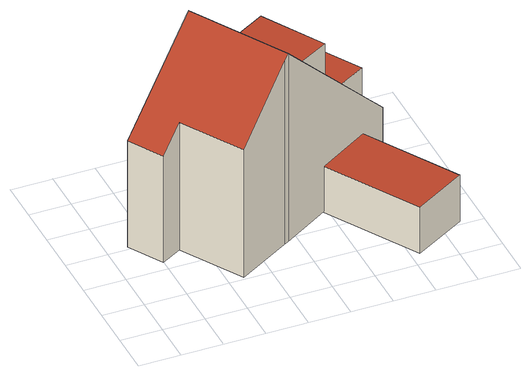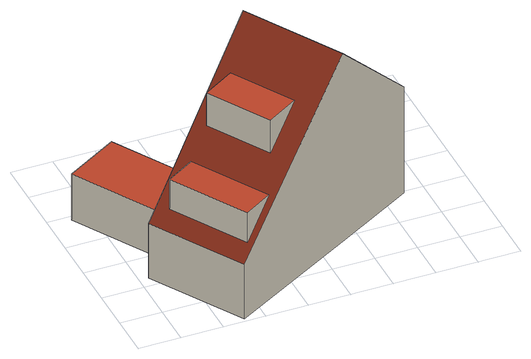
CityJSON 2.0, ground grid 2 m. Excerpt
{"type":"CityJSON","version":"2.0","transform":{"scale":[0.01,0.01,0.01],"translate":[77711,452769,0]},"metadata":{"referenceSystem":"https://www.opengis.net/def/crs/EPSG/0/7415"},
"CityObjects":{
"building1":{"type":"Building","attributes":{"Volume":413.69,"Dakoppervlakte":62.42,"Muuroppervlakte":211.39,"Vloeroppervlakte":56.8,"hoogte_Z_max_in_m_NAP":10.18,"GEB_DOEL":"woonfunctie","dateOfConstruction":"1980-01-01","measuredHeight":10.06},"children":["building1-1","building1-2"],"geometry":[{"type":"Solid","lod":"2","boundaries":[[[[0,1,2,3,4,5,6,7,8,9]],[[10,11,12,13,14],[15,16,17,18],[19,20,21,22]],[[14,23,24,25,26,27,10]],[[23,14,13,3,2,1]],[[1,0,24,23]],[[25,24,0,9]],[[12,4,3,13]],[[27,26,8,7]],[[10,27,7,6]],[[9,8,26,25]],[[11,10,6,5,4,12]],[[18,28,29,15]],[[28,18,17]],[[17,16,29,28]],[[16,15,29]],[[30,20,19,31]],[[31,19,22]],[[22,21,30,31]],[[30,21,20]]]],"semantics":{"surfaces":[{"type":"GroundSurface"},{"type":"RoofSurface"},{"type":"WallSurface"}],"values":[[0,1,1,2,2,2,2,2,2,2,2,1,2,2,2,1,2,2,2]]}}]},
"building1-1":{"type":"BuildingInstallation","attributes":{"relationToConstruction":"outside"},"parents":["building1"],"geometry":[{"type":"MultiSurface","lod":"2","boundaries":[[[18,28,29,15]],[[28,18,17]],[[17,16,29,28]],[[16,15,29]]],"semantics":{"surfaces":[{"type":"RoofSurface"},{"type":"WallSurface"}],"values":[0,1,1,1]}}]},
"building1-2":{"type":"BuildingInstallation","attributes":{"relationToConstruction":"outside"},"parents":["building1"],"geometry":[{"type":"MultiSurface","lod":"2","boundaries":[[[30,20,19,31]],[[31,19,22]],[[22,21,30,31]],[[30,21,20]]],"semantics":{"surfaces":[{"type":"RoofSurface"},{"type":"WallSurface"}],"values":[0,1,1,1]}}]},
"building2":{"type":"Building","attributes":{"Volume":37.37,"Dakoppervlakte":15.12,"Muuroppervlakte":39.99,"Vloeroppervlakte":15.12,"hoogte_Z_max_in_m_NAP":2.55,"GEB_DOEL":"overige gebruiksfunctie","dateOfConstruction":"1980-01-01","measuredHeight":2.47},"geometry":[{"type":"Solid","lod":"2","boundaries":[[[[32,33,34,35]],[[36,37,38,39]],[[32,35,38,37]],[[35,34,39,38]],[[36,39,34,33]],[[32,37,36,33]]]],"semantics":{"surfaces":[{"type":"GroundSurface"},{"type":"RoofSurface"},{"type":"WallSurface"}],"values":[[0,1,2,2,2,2]]}}]}
},
"vertices":[
[196,445,12],[97,612,12],[481,833,12],[1095,1187,12],[1357,747,12],[1228,668,12],[752,374,12],[729,360,12],[472,207,12],[296,504,12],[752,374,1018],[1228,668,456],[1357,747,304],[1095,1187,306],[481,833,1018],[919,1046,530],[1055,1126,371],[1267,768,371],[1131,687,530],[880,531,827],[705,827,827],[856,917,651],[1031,621,651],[97,612,580],[196,445,580],[296,504,695],[472,207,695],[729,360,992],[1267,768,528],[1055,1126,528],[856,917,824],[1031,621,824],
[979,514,8],[1228,668,8],[1493,222,8],[1241,73,8],[1228,668,255],[979,514,255],[1241,73,255],[1493,222,255]
]}
